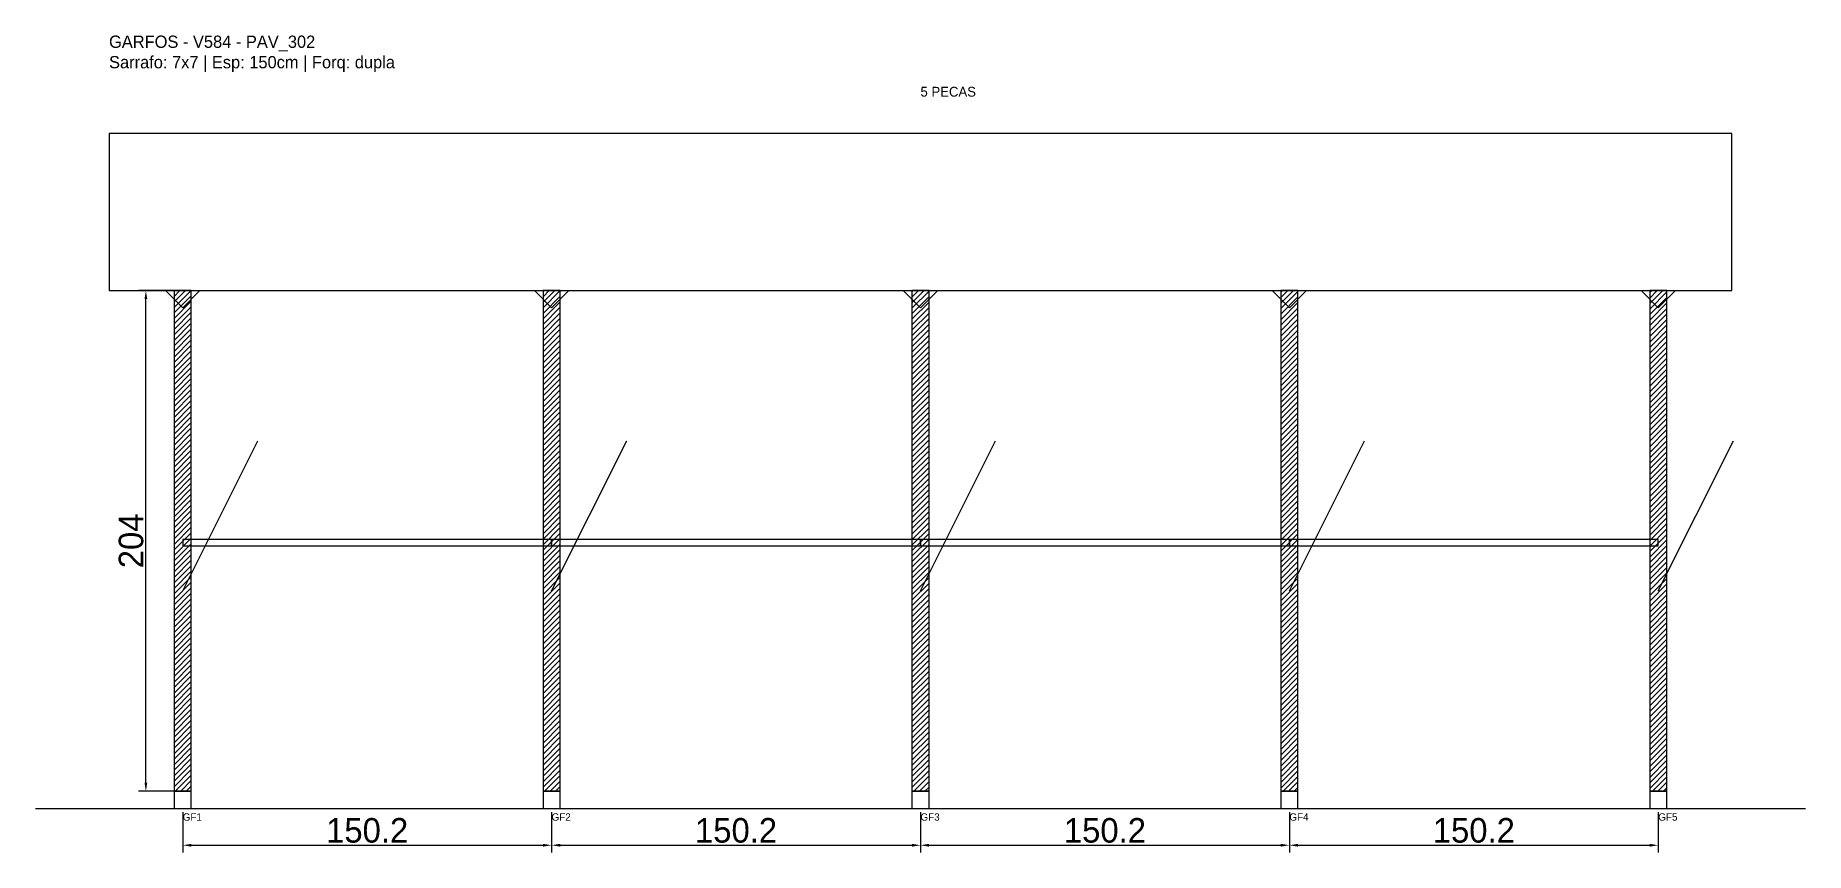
# Model space of a CAD drawing. Header units: metres. Extents: x -30 to 691, y -25 to 308.
import ezdxf

# ---------------------------------------------------------------- set-up
doc = ezdxf.new("R2010")
doc.units = ezdxf.units.M
for name, color, linetype in [('BARRA_ANCORAGEM', 1, 'Continuous'), ('COTA', 241, 'Continuous'), ('GARFOS OK', 3, 'Continuous'), ('NOME DA VIGA', 6, 'Continuous'), ('SARR_7x7', 40, 'Continuous'), ('TIRAS REESCORAMENTO', 252, 'Continuous'), ('VIGAS', 3, 'Continuous')]:
    doc.layers.add(name, color=color, linetype=linetype)
doc.dimstyles.new('EZ DXF', dxfattribs={"dimtxt": 10, "dimasz": 3.5, "dimexe": 3, "dimexo": 1.5, "dimgap": 1, "dimtad": 1, "dimdec": 1, "dimdsep": 46, "dimcen": 2.5, "dimazin": 3, "dimtfac": 1, "dimtmove": 0, "dimatfit": 3})

msp = doc.modelspace()

# ---------------------------------------------------------------- hatches: boundary and pattern name
at = {"layer": 'COTA'}
h = msp.add_hatch(dxfattribs=at)
h.set_pattern_fill('ANSI31', scale=0.5)
h.paths.add_polyline_path([(26.5, 0), (33.5, 0), (33.5, 204), (26.5, 204)])
h = msp.add_hatch(dxfattribs=at)
h.set_pattern_fill('ANSI31', scale=0.5)
h.paths.add_polyline_path([(176.748868, 0), (183.748868, 0), (183.748868, 204), (176.748868, 204)])
h = msp.add_hatch(dxfattribs=at)
h.set_pattern_fill('ANSI31', scale=0.5)
h.paths.add_polyline_path([(326.997736, 0), (333.997736, 0), (333.997736, 204), (326.997736, 204)])
h = msp.add_hatch(dxfattribs=at)
h.set_pattern_fill('ANSI31', scale=0.5)
h.paths.add_polyline_path([(477.246604, 0), (484.246604, 0), (484.246604, 204), (477.246604, 204)])
h = msp.add_hatch(dxfattribs=at)
h.set_pattern_fill('ANSI31', scale=0.5)
h.paths.add_polyline_path([(627.495472, 0), (634.495472, 0), (634.495472, 204), (627.495472, 204)])

# ---------------------------------------------------------------- linework, layer by layer
at = {"layer": 'BARRA_ANCORAGEM'}
for p, q in [((30, 81.6), (60.6, 142.8)), ((180.248868, 81.6), (210.848868, 142.8)), ((330.497736, 81.6), (361.097736, 142.8)), ((480.746604, 81.6), (511.346604, 142.8)), ((630.995472, 81.6), (661.595472, 142.8))]:
    msp.add_line(p, q, dxfattribs=at)
at = {"layer": 'GARFOS OK'}
for p, q in [((30, 197), (23, 204)), ((23, 204), (37, 204)), ((30, 197), (37, 204)), ((180.248868, 197), (173.248868, 204)), ((173.248868, 204), (187.248868, 204)), ((180.248868, 197), (187.248868, 204)), ((330.497736, 197), (323.497736, 204)), ((323.497736, 204), (337.497736, 204)), ((330.497736, 197), (337.497736, 204)), ((480.746604, 197), (473.746604, 204)), ((473.746604, 204), (487.746604, 204)), ((480.746604, 197), (487.746604, 204)), ((630.995472, 197), (623.995472, 204)), ((623.995472, 204), (637.995472, 204)), ((630.995472, 197), (637.995472, 204))]:
    msp.add_line(p, q, dxfattribs=at)
at = {"layer": 'GARFOS OK', "linetype": 'CONTINUOUS'}
msp.add_line((-30, -7), (690.995472, -7), dxfattribs=at)
at = {"layer": 'GARFOS OK'}
for points in [[(26.5, 0), (33.5, 0), (33.5, 204), (26.5, 204), (26.5, 0)], [(176.748868, 0), (183.748868, 0), (183.748868, 204), (176.748868, 204), (176.748868, 0)], [(326.997736, 0), (333.997736, 0), (333.997736, 204), (326.997736, 204), (326.997736, 0)], [(477.246604, 0), (484.246604, 0), (484.246604, 204), (477.246604, 204), (477.246604, 0)], [(627.495472, 0), (634.495472, 0), (634.495472, 204), (627.495472, 204), (627.495472, 0)]]:
    msp.add_lwpolyline(points, dxfattribs=at)
at = {"layer": 'SARR_7x7'}
for points in [[(26.5, -7), (33.5, -7), (33.5, 0), (26.5, 0), (26.5, -7)], [(176.748868, -7), (183.748868, -7), (183.748868, 0), (176.748868, 0), (176.748868, -7)], [(326.997736, -7), (333.997736, -7), (333.997736, 0), (326.997736, 0), (326.997736, -7)], [(477.246604, -7), (484.246604, -7), (484.246604, 0), (477.246604, 0), (477.246604, -7)], [(627.495472, -7), (634.495472, -7), (634.495472, 0), (627.495472, 0), (627.495472, -7)]]:
    msp.add_lwpolyline(points, dxfattribs=at)
at = {"layer": 'TIRAS REESCORAMENTO'}
for points in [[(30, 100), (180.248868, 100), (180.248868, 102.5), (30, 102.5), (30, 100)], [(180.248868, 100), (330.497736, 100), (330.497736, 102.5), (180.248868, 102.5), (180.248868, 100)], [(330.497736, 100), (480.746604, 100), (480.746604, 102.5), (330.497736, 102.5), (330.497736, 100)], [(480.746604, 100), (630.995472, 100), (630.995472, 102.5), (480.746604, 102.5), (480.746604, 100)]]:
    msp.add_lwpolyline(points, dxfattribs=at)
at = {"layer": 'VIGAS'}
msp.add_lwpolyline([(0, 204), (660.995472, 204), (660.995472, 268), (0, 268), (0, 204)], dxfattribs=at)

# ---------------------------------------------------------------- texts
at = {"layer": 'NOME DA VIGA'}
for s, height, p in [('5 PECAS', 4, (330.497736, 283)), ('GF1', 3, (30, -12)), ('GF2', 3, (180.248868, -12)), ('GF3', 3, (330.497736, -12)), ('GF4', 3, (480.746604, -12)), ('GF5', 3, (630.995472, -12))]:
    msp.add_text(s, height=height, dxfattribs=at).set_placement(p)
at = {"layer": 'NOME DA VIGA', "insert": (0, 293), "char_height": 5, "attachment_point": 7}
msp.add_mtext('GARFOS - V584 - PAV_302\\PSarrafo: 7x7 | Esp: 150cm | Forq: dupla', dxfattribs=at)

# ---------------------------------------------------------------- dimensions: what is measured, and where the dimension line sits
at = {"layer": 'COTA'}
msp.add_linear_dim(base=(15, 0), p1=(30, 0), p2=(30, 204), angle=90, dimstyle='EZ DXF', dxfattribs=at).render()
for base, p1, p2 in [((30, -22), (30, -7), (180.248868, -7)), ((180.248868, -22), (180.248868, -7), (330.497736, -7)), ((330.497736, -22), (330.497736, -7), (480.746604, -7)), ((480.746604, -22), (480.746604, -7), (630.995472, -7))]:
    msp.add_linear_dim(base=base, p1=p1, p2=p2, dimstyle='EZ DXF', dxfattribs=at).render()

doc.saveas('drawing.dxf')
